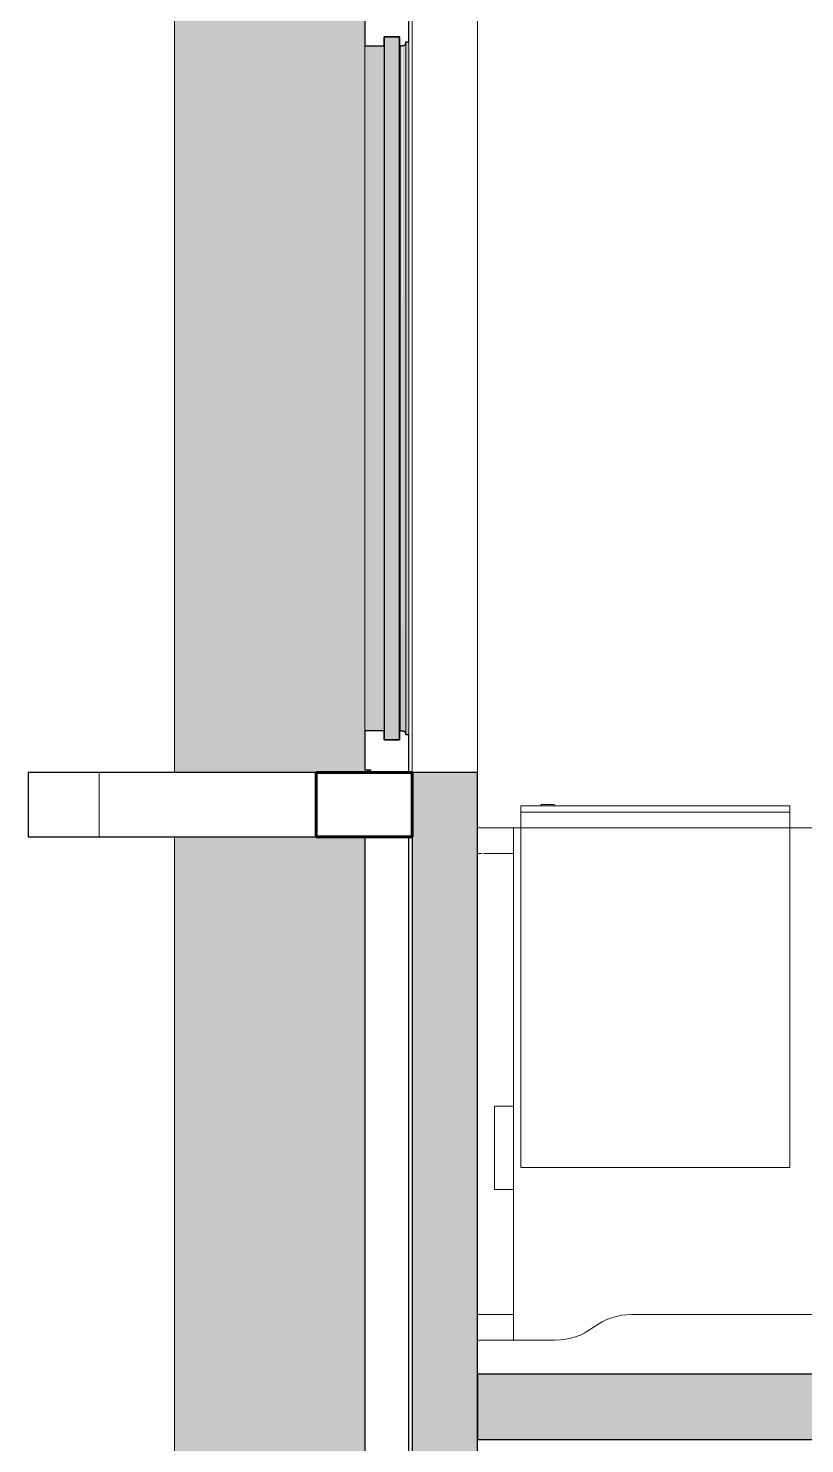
# Model space of a CAD drawing. Header units: millimetres. Extents: x 155927 to 295199, y -4084 to 97293.
# Drawn here: x 156161 to 157374, y 20549 to 22759 of the extents above; entities that cross this region are included whole.
import ezdxf

# ---------------------------------------------------------------- set-up
doc = ezdxf.new("R2010")
doc.units = ezdxf.units.MM
doc.header["$MEASUREMENT"] = 0
for name, color, linetype, lineweight in [('A-GLAZ', 7, 'CONTINUOUS', 9), ('A-WALL', 7, 'CONTINUOUS', 9), ('A-WALL-PATT', 7, 'CONTINUOUS', 9), ('I-FURN', 8, 'CONTINUOUS', 9), ('I-WALL', 7, 'CONTINUOUS', 9), ('S-COLS-SYMB', 171, 'CONTINUOUS', 70)]:
    doc.layers.add(name, color=color, linetype=linetype, lineweight=lineweight)

msp = doc.modelspace()

# ---------------------------------------------------------------- hatches: boundary and pattern name
at = {"layer": 'A-GLAZ'}
h = msp.add_hatch(color=256, dxfattribs=at)
h.paths.add_polyline_path([(156389.5, 16190.6), (156404.8, 16190.6), (156404.8, 16290.6), (156691.5, 16290.6), (156691.5, 16294.9), (156686.8, 16294.9), (156686.8, 17486.3), (156691.5, 17486.3), (156691.5, 17490.6), (156686.8, 17490.6), (156686.8, 18843.6), (156389.5, 18843.6), (156389.5, 16290.6)], flags=0)
h.paths.add_polyline_path([(156389.5, 18943.6), (156691.5, 18943.6), (156691.5, 18947.9), (156686.8, 18947.9), (156686.8, 20139.3), (156691.5, 20139.3), (156691.5, 20143.6), (156686.8, 20143.6), (156686.8, 21496.6), (156389.5, 21496.6), (156389.5, 20119.3)], flags=0)
h.paths.add_polyline_path([(156536.1, 21596.6), (156691.5, 21596.6), (156691.5, 21600.9), (156686.8, 21600.9), (156686.8, 22792.3), (156691.5, 22792.3), (156691.5, 22796.6), (156686.8, 22796.6), (156686.8, 24149.6), (156389.5, 24149.6), (156389.5, 21596.6)], flags=0)
h.paths.add_polyline_path([(156389.5, 24249.6), (156691.5, 24249.6), (156691.5, 24253.9), (156686.8, 24253.9), (156686.8, 25445.3), (156691.5, 25445.3), (156691.5, 25449.6), (156404.8, 25449.6), (156404.8, 25549.6), (156389.5, 25549.6), (156389.5, 25332.5)], flags=0)
h = msp.add_hatch(color=256, dxfattribs=at)
h.paths.add_polyline_path([(156691.5, 16290.6), (156693.6, 16290.6), (156693.6, 16294.9), (156691.5, 16294.9)], flags=0)
h.paths.add_polyline_path([(156693.6, 17486.3), (156693.6, 17490.6), (156691.5, 17490.6), (156691.5, 17486.3)], flags=0)
h.paths.add_polyline_path([(156693.6, 18943.6), (156693.6, 18947.9), (156691.5, 18947.9), (156691.5, 18943.6)], flags=0)
h.paths.add_polyline_path([(156691.5, 20139.3), (156693.6, 20139.3), (156693.6, 20143.6), (156691.5, 20143.6)], flags=0)
h.paths.add_polyline_path([(156691.5, 21596.6), (156693.6, 21596.6), (156693.6, 21600.9), (156691.5, 21600.9)], flags=0)
h.paths.add_polyline_path([(156691.5, 22792.3), (156693.6, 22792.3), (156693.6, 22796.6), (156691.5, 22796.6)], flags=0)
h.paths.add_polyline_path([(156691.5, 24249.6), (156693.6, 24249.6), (156693.6, 24253.9), (156691.5, 24253.9)], flags=0)
h.paths.add_polyline_path([(156691.5, 25445.3), (156693.6, 25445.3), (156693.6, 25449.6), (156691.5, 25449.6)], flags=0)
h = msp.add_hatch(color=256, dxfattribs=at)
h.paths.add_polyline_path([(156750.7, 16349.8), (156750.2, 16352.7), (156750.2, 16351)], flags=0)
h.paths.add_polyline_path([(156749, 17427), (156750.7, 17429.9), (156749.6, 17428.5), (156749.1, 17427.4)], flags=0)
h.paths.add_polyline_path([(156750.7, 19002.8), (156750.2, 19005.7), (156750.2, 19004)], flags=0)
h.paths.add_polyline_path([(156749, 20080), (156750.7, 20082.9), (156749.6, 20081.5), (156749.1, 20080.4)], flags=0)
h.paths.add_polyline_path([(156750.7, 21655.8), (156750.2, 21658.7), (156750.2, 21657)], flags=0)
h.paths.add_polyline_path([(156749, 22733), (156750.7, 22735.9), (156749.6, 22734.5), (156749.1, 22733.4)], flags=0)
h.paths.add_polyline_path([(156750.7, 24308.8), (156750.2, 24311.7), (156750.2, 24310)], flags=0)
h.paths.add_polyline_path([(156749, 25386), (156750.7, 25388.9), (156749.6, 25387.5), (156749.1, 25386.4)], flags=0)
h = msp.add_hatch(color=256, dxfattribs=at)
h.paths.add_polyline_path([(156389.4, 16190.6), (156389.5, 16190.6), (156389.4, 16643.8)], flags=0)
h.paths.add_polyline_path([(156389.4, 18943.6), (156389.5, 18943.6), (156389.4, 20119.3)], flags=0)
h.paths.add_polyline_path([(156389.4, 21596.6), (156389.5, 21596.6), (156389.4, 21857)], flags=0)
h.paths.add_polyline_path([(156389.4, 24249.6), (156389.5, 24249.6), (156389.4, 25332.5)], flags=0)
for points in [[(156740.7, 21647.8), (156740.7, 22745.4), (156716.8, 22745.4), (156716.8, 21647.8)], [(156716.8, 21661.8), (156716.8, 22731.4), (156686.8, 22731.4), (156686.8, 21661.8)], [(156745.8, 21661.6), (156744.7, 22731.4), (156741.8, 22730.2), (156741.8, 21663), (156744.7, 21661.8)], [(156750.7, 21657.4), (156750.2, 22734.5), (156747.1, 22731.9), (156745.8, 22731.2), (156745.8, 21661.6), (156749.5, 21659.8), (156750.2, 21658.7)], [(156750.7, 21655.8), (156755.7, 21655.8), (156755.7, 22737.4), (156750.7, 22737.4), (156750.7, 21657.4)]]:
    msp.add_hatch(color=256, dxfattribs=at).paths.add_polyline_path(points, flags=0)
at = {"layer": 'A-WALL-PATT'}
for points in [[(156760.8, 20143.6), (156862.8, 20143.6), (156862.8, 21596.6), (156760.8, 21596.6), (156760.8, 20988.1)], [(161148.8, 20555.6), (161148.8, 20657.6), (160937.7, 20657.6), (160937.7, 20630.5), (158537.7, 20630.5), (158537.7, 20657.6), (156862.8, 20657.6), (156862.8, 20555.6), (160937.7, 20555.6)]]:
    msp.add_hatch(color=256, dxfattribs=at).paths.add_polyline_path(points, flags=0)

# ---------------------------------------------------------------- linework, layer by layer
at = {"layer": 'A-GLAZ'}
for p, q in [((156389.4, 24149.6), (156389.4, 21596.6)), ((156389.5, 24149.6), (156389.5, 21596.6)), ((156686.8, 22731.4), (156686.8, 21661.8)), ((156741.8, 22730.2), (156741.8, 21663)), ((156750.7, 22737.4), (156750.7, 22735.9)), ((156750.7, 22735.9), (156750.7, 21657.4)), ((156755.7, 21655.8), (156755.7, 22737.4)), ((156750.7, 21657.4), (156750.7, 21655.8)), ((156691.5, 21600.9), (156691.5, 21596.6)), ((156693.6, 21600.9), (156693.6, 21596.6)), ((156389.4, 21496.6), (156389.4, 18943.6)), ((156389.5, 21496.6), (156389.5, 18943.6))]:
    msp.add_line(p, q, dxfattribs=at)
at = {"layer": 'A-GLAZ', "lineweight": 30}
for p, q in [((156686.8, 22792.3), (156686.8, 22731.4)), ((156755.7, 22737.4), (156755.7, 22796.6)), ((156740.7, 22745.4), (156716.8, 22745.4)), ((156716.8, 22745.4), (156716.8, 21647.8)), ((156716.8, 22731.4), (156716.8, 22745.4)), ((156716.8, 22745.4), (156740.7, 22745.4)), ((156740.7, 21647.8), (156740.7, 22745.4)), ((156740.7, 22745.4), (156740.7, 22730.2)), ((156686.8, 22731.4), (156716.8, 22731.4)), ((156740.7, 22730.2), (156741.8, 22730.2)), ((156750.7, 22737.4), (156755.7, 22737.4)), ((156750.7, 22735.9), (156750.7, 22737.4)), ((156716.8, 21661.8), (156686.8, 21661.8)), ((156686.8, 21661.8), (156686.8, 21600.9)), ((156716.8, 21647.8), (156716.8, 21661.8)), ((156741.8, 21663), (156740.7, 21663)), ((156740.7, 21663), (156740.7, 21647.8)), ((156750.7, 21655.8), (156750.7, 21657.4)), ((156716.8, 21647.8), (156740.7, 21647.8)), ((156740.7, 21647.8), (156716.8, 21647.8)), ((156755.7, 21655.8), (156750.7, 21655.8)), ((156755.7, 21596.6), (156755.7, 21655.8)), ((156160.8, 21596.6), (156160.8, 21496.6)), ((156760.8, 21596.6), (156160.8, 21596.6)), ((156686.8, 21600.9), (156695.8, 21600.9)), ((156695.8, 21600.9), (156695.8, 21596.6)), ((156695.8, 21596.6), (156755.7, 21596.6)), ((156160.8, 21496.6), (156760.8, 21496.6)), ((156686.8, 21496.6), (156686.8, 20143.6)), ((156755.7, 21496.6), (156686.8, 21496.6)), ((156755.7, 20143.6), (156755.7, 21496.6))]:
    msp.add_line(p, q, dxfattribs=at)
at = {"layer": 'A-GLAZ', "linetype": 'Continuous'}
msp.add_line((156271.8, 21496.6), (156271.8, 21596.6), dxfattribs=at)
at = {"layer": 'A-GLAZ', "lineweight": 30}
for centre, radius, start, end in [((156746.2, 22724.2), 7.4, 93.4261, 126.5739), ((156745.5, 22737), 5.36, 273.4261, 348.0476), ((156746.2, 21669), 7.4, 233.4261, 266.5739), ((156745.5, 21656.3), 5.36, 11.9524, 86.5739)]:
    msp.add_arc(centre, radius, start, end, dxfattribs=at)
at = {"layer": 'A-GLAZ'}
for points in [[(156741.8, 22730.2), (156742.2, 22730.5), (156742.6, 22730.7), (156743, 22730.9)], [(156743, 21662.3), (156742.6, 21662.5), (156742.2, 21662.8), (156741.8, 21663)]]:
    msp.add_open_spline(points, degree=3, dxfattribs=at)
for points, knots in [([(156745.8, 22731.6), (156746.2, 22731.7), (156746.9, 22731.8), (156747.8, 22732.1), (156748.2, 22732.4), (156748.4, 22732.5)], [-1, -1, -1, -1, -0.8, -0.7, -0.6, -0.6, -0.6, -0.6]), ([(156749.5, 22733.4), (156749.6, 22733.6), (156749.9, 22733.9), (156750.4, 22734.7), (156750.6, 22735.4), (156750.7, 22735.9)], [-0.4, -0.4, -0.4, -0.4, -0.3, -0.2, 0, 0, 0, 0]), ([(156748.4, 21660.7), (156748.2, 21660.9), (156747.8, 21661.1), (156746.9, 21661.4), (156746.2, 21661.6), (156745.8, 21661.6)], [0.6, 0.6, 0.6, 0.6, 0.7, 0.8, 1, 1, 1, 1]), ([(156750.7, 21657.4), (156750.6, 21657.8), (156750.4, 21658.5), (156749.9, 21659.3), (156749.6, 21659.7), (156749.5, 21659.8)], [0, 0, 0, 0, 0.2, 0.3, 0.4, 0.4, 0.4, 0.4])]:
    msp.add_open_spline(points, degree=3, knots=knots, dxfattribs=at)
at = {"layer": 'A-WALL'}
msp.add_line((156760.8, 22796.6), (156760.8, 21596.6), dxfattribs=at)
at = {"layer": 'I-FURN'}
for p, q in [((156962.4, 21546.9), (156962.4, 21544.9)), ((156982.4, 21546.9), (156962.4, 21546.9)), ((156962.4, 21546.9), (156982.4, 21546.9)), ((156982.4, 21544.9), (156982.4, 21546.9)), ((157350.8, 21544.9), (156930.8, 21544.9)), ((156930.8, 21544.9), (156930.8, 21534.9)), ((156930.8, 21534.9), (157350.8, 21534.9)), ((157350.8, 21534.9), (156930.8, 21534.9)), ((156930.8, 21534.9), (156930.8, 21510.6)), ((157350.8, 21534.9), (157350.8, 21544.9)), ((157350.8, 21510.6), (157350.8, 21534.9)), ((156862.8, 21510.6), (156919.2, 21510.6)), ((156919.2, 21510.6), (156862.8, 21510.6)), ((158459.2, 21510.6), (156862.8, 21510.6)), ((156862.8, 21510.6), (158459.2, 21510.6)), ((156919.2, 21510.6), (156919.2, 21075.6)), ((156919.2, 21470.6), (156919.2, 21510.6)), ((156930.8, 21510.6), (156930.8, 20979.9)), ((157350.8, 20979.9), (157350.8, 21510.6)), ((156869.8, 21470.6), (156862.8, 21470.6)), ((156869.8, 21470.6), (156862.8, 21470.6)), ((156919.2, 21470.6), (156872.1, 21470.6)), ((156919.2, 21470.6), (156872.1, 21470.6)), ((156919.2, 20750.6), (156919.2, 21470.6)), ((156889.2, 20945.6), (156889.2, 21075.6)), ((156889.2, 21075.6), (156919.2, 21075.6)), ((156889.2, 21075.6), (156889.2, 20945.6)), ((156919.2, 21075.6), (156889.2, 21075.6)), ((156919.2, 21075.6), (156919.2, 20945.6)), ((156930.8, 20979.9), (157350.8, 20979.9)), ((156919.2, 20945.6), (156889.2, 20945.6)), ((156919.2, 20945.6), (156889.2, 20945.6)), ((156919.2, 20945.6), (156919.2, 20710.6)), ((156919.2, 20750.6), (156862.8, 20750.6)), ((156919.2, 20750.6), (156862.8, 20750.6)), ((156919.2, 20710.6), (156919.2, 20750.6)), ((157104.2, 20750.6), (157936.6, 20750.6)), ((157936.6, 20750.6), (157104.2, 20750.6)), ((156919.2, 20710.6), (156862.8, 20710.6)), ((156919.2, 20710.6), (156862.8, 20710.6)), ((156862.8, 20710.6), (156984.2, 20710.6)), ((156984.2, 20710.6), (156862.8, 20710.6))]:
    msp.add_line(p, q, dxfattribs=at)
for centre, start, end in [((156984.2, 20810.6), 270, 306.8699), ((156984.2, 20810.6), 270, 306.8699), ((157104.2, 20650.6), 90, 126.8699), ((157104.2, 20650.6), 90, 126.8699)]:
    msp.add_arc(centre, 100, start, end, dxfattribs=at)
at = {"layer": 'I-WALL'}
for p, q in [((156760.8, 21596.6), (156760.8, 22796.6)), ((156862.8, 22796.6), (156862.8, 21596.6))]:
    msp.add_line(p, q, dxfattribs=at)
at = {"layer": 'I-WALL', "lineweight": 30}
for p, q in [((156760.8, 21596.6), (156760.8, 20143.6)), ((156862.8, 21596.6), (156760.8, 21596.6)), ((156862.8, 20143.6), (156862.8, 21596.6)), ((158537.7, 20657.6), (156862.8, 20657.6)), ((156862.8, 20657.6), (156862.8, 20555.6)), ((156862.8, 20555.6), (161148.8, 20555.6))]:
    msp.add_line(p, q, dxfattribs=at)
at = {"layer": 'S-COLS-SYMB', "lineweight": 60}
for p, q in [((156610.8, 21596.6), (156610.8, 21496.6)), ((156610.8, 21596.6), (156760.8, 21596.6)), ((156760.8, 21596.6), (156760.8, 21496.6)), ((156610.8, 21496.6), (156760.8, 21496.6))]:
    msp.add_line(p, q, dxfattribs=at)

doc.saveas('drawing.dxf')
